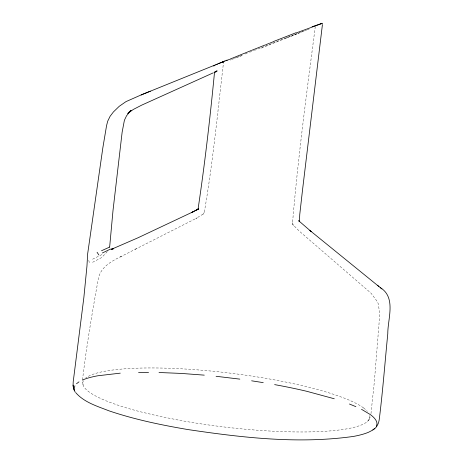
<?xml version="1.0" encoding="UTF-8"?>
<svg xmlns="http://www.w3.org/2000/svg" width="463" height="463" viewBox="0 0 463 463"><rect width="100%" height="100%" fill="white"/><g stroke="black" fill="none" stroke-linecap="round" stroke-linejoin="round"><path stroke-width="0.35" stroke-dasharray="2.31 1.74" d="M82.501 379.834C86.569 346.023 92.201 312.386 98.301 278.888C100.564 266.52 112.7 260.576 122.851 255.611M370.973 413.662L374.388 381.385L379.052 323.377L379.614 312.56L378.132 303.41L377.021 301.222L371.106 293.247L299.092 230.939L292.593 224.329L293.6 225.799L292.408 222.796L292.489 223.461C297.975 157.565 306.871 91.726 315.332 26.188M369.26 419.206L370.319 416.567M367.755 421.156L369.694 418.639M107.37 251.594L101.652 257.573L91.228 263.007M101.912 254.592L91.223 259.87M135.069 249.378L197.012 217.957L195.82 218.577L203.737 213.698L202.979 214.276L204.38 212.257L204.189 212.893C212.812 163.317 217.564 112.989 223.45 63.02M120.044 257.069L137.557 248.087M307.102 29.835L309.921 28.683M304.66 30.83L306.494 30.083M300.719 32.283L303.971 30.963M304.052 31.079L289.913 36.768M294.682 34.465L297.124 33.481M297.842 33.44L300.14 32.514M294.069 34.708L255.084 50.131M297.269 33.672L261.271 48.1M285.978 38.192L289.873 36.635M249.609 52.255L254.505 50.357M245.049 54.021L248.272 52.776M242.259 55.19L237.374 57.053M239.591 56.521L242.438 55.433M238.925 56.775L235.077 58.24M234.834 58.02L236.703 57.314M232.206 59.316L234.457 58.471M230.18 60.074L231.529 59.571M83.074 384.956L82.507 380.98M88.769 260.374L89.654 263.922M363.513 407.897A144.971 27.167 6.9 0 0 343.749 397.925L336.948 395.483A145.104 27.19 6.9 0 0 312.537 388.208A144.913 27.155 6.9 0 0 272.84 379.579A144.965 27.167 6.9 0 0 228.595 372.946A144.988 27.167 6.9 0 0 184.129 368.965A144.902 27.149 6.9 0 0 153.265 367.952A144.08 26.999 6.9 0 0 134.837 368.264A145.104 27.19 6.9 0 0 111.537 370.186A144.913 27.155 6.9 0 0 90.528 375.279A144.971 27.167 6.9 0 0 85.777 377.999M83.427 380.69A144.971 27.167 6.9 0 0 89.133 391.97A144.96 27.161 6.9 0 0 108.892 401.942L115.733 404.442A145.104 27.19 6.9 0 0 140.15 411.717L159.174 416.231L179.841 420.346A144.965 27.167 6.9 0 0 224.092 426.973A144.988 27.167 6.9 0 0 268.557 430.96A144.896 27.149 6.9 0 0 308.89 431.915L317.85 431.661A145.104 27.19 6.9 0 0 341.144 429.739A144.913 27.155 6.9 0 0 362.159 424.646A144.971 27.167 6.9 0 0 369.879 417.14A144.988 27.167 6.9 0 0 369.607 414.97M363.553 407.955A144.988 27.167 6.9 0 1 367.35 411.306"/><path stroke-width="0.69" d="M214.438 73.142C210.023 118.707 204.756 164.313 197.985 209.577L198.205 208.848L197.799 209.496L198.708 208.738L191.283 212.72L197.933 209.322L196.601 210.011M75.203 392.115L73.559 389.042L73.079 385.118L73.223 381.72L83.878 297.356L86.957 266.098L87.623 254.065L102.827 147.911L106.571 125.595L107.717 121.167L110.084 116.323L113.406 111.959L119.222 106.316L126.023 101.6L141.325 94.846M109.644 247.097L112.995 210.607L122.145 132.14L124.408 120.241L126.544 115.796L131.041 110.252L128.199 112.937M214.421 72.072C214.508 72.847 216.858 71.557 217.008 70.81M322.433 24.533L302.489 190.293L299.752 214.514L299.451 221.661M74.919 385.812L74.259 387.988L74.543 390.28M376.28 426.394L376.934 424.218A152.813 28.637 6.9 0 0 370.261 414.53L361.516 409.309M216.985 71.07L214.282 72.28M127.533 113.614L133.246 109.499L141.661 105.153L213.269 72.836M111.647 249.233L113.366 248.828L110.258 249.192L102.364 252.983M322.335 23.364L296.858 32.694M322.202 23.266L312.062 26.756M76.499 383.758L78.999 381.842M374.694 428.449L372.194 430.364L368.797 432.129A153.004 28.671 6.9 0 1 353.391 436.43C298.421 444.167 242.514 437.674 187.961 429.566C161.274 425.04 134.652 419.519 108.979 410.826C97.34 406.248 84.225 402.434 75.758 392.67M372.86 429.959C377.148 427.667 378.948 422.968 379.388 418.367C382.86 390.216 385.008 361.921 387.786 333.696C387.705 318.689 396.397 297.611 380.302 287.61M223.455 61.961L222.923 62.273L223.531 62.135M193.135 211.782L138.072 237.75L111.415 249.314M320.946 23.879L321.739 23.509M101.507 250.755L109.609 247.103M213.611 66.03L215.069 65.399M226.355 60.665L227.362 60.242M220.104 63.014L223.114 61.747L141.14 94.927L150.371 91.194M227.86 60.028L229.631 59.287M222.744 61.903L225.001 60.96M224.636 61.116L227.235 60.034M219.416 63.309L218.588 63.651M230.134 59.073L251.363 50.461M215.932 64.722L217.512 64.085M251.93 50.235L265.461 44.859M269.703 43.186L272.742 41.988M266.069 44.622L269.101 43.424M273.153 41.647L296.227 32.659M215.625 71.51L216.817 71.042M120.27 373.155L97.809 375.777A153.004 28.671 6.9 0 0 82.402 380.077M138.564 372.414L148.554 372.356M159.012 372.507L181.091 373.415L204.27 375.14M216.094 376.286L239.84 379.133M251.617 380.806L263.239 382.635M334.286 398.77L306.697 391.281A152.998 28.671 6.9 0 0 274.623 384.614M349.426 404.014L355.873 406.664M381.871 288.929L309.897 230.476L311.211 231.575L298.641 220.701L299.364 221.54M377.438 285.22L378.971 286.51M97.068 252.248L98.833 254.957M73.079 385.118L73.559 389.042M219.676 63.194L219.016 63.477L219.676 63.194"/></g></svg>
